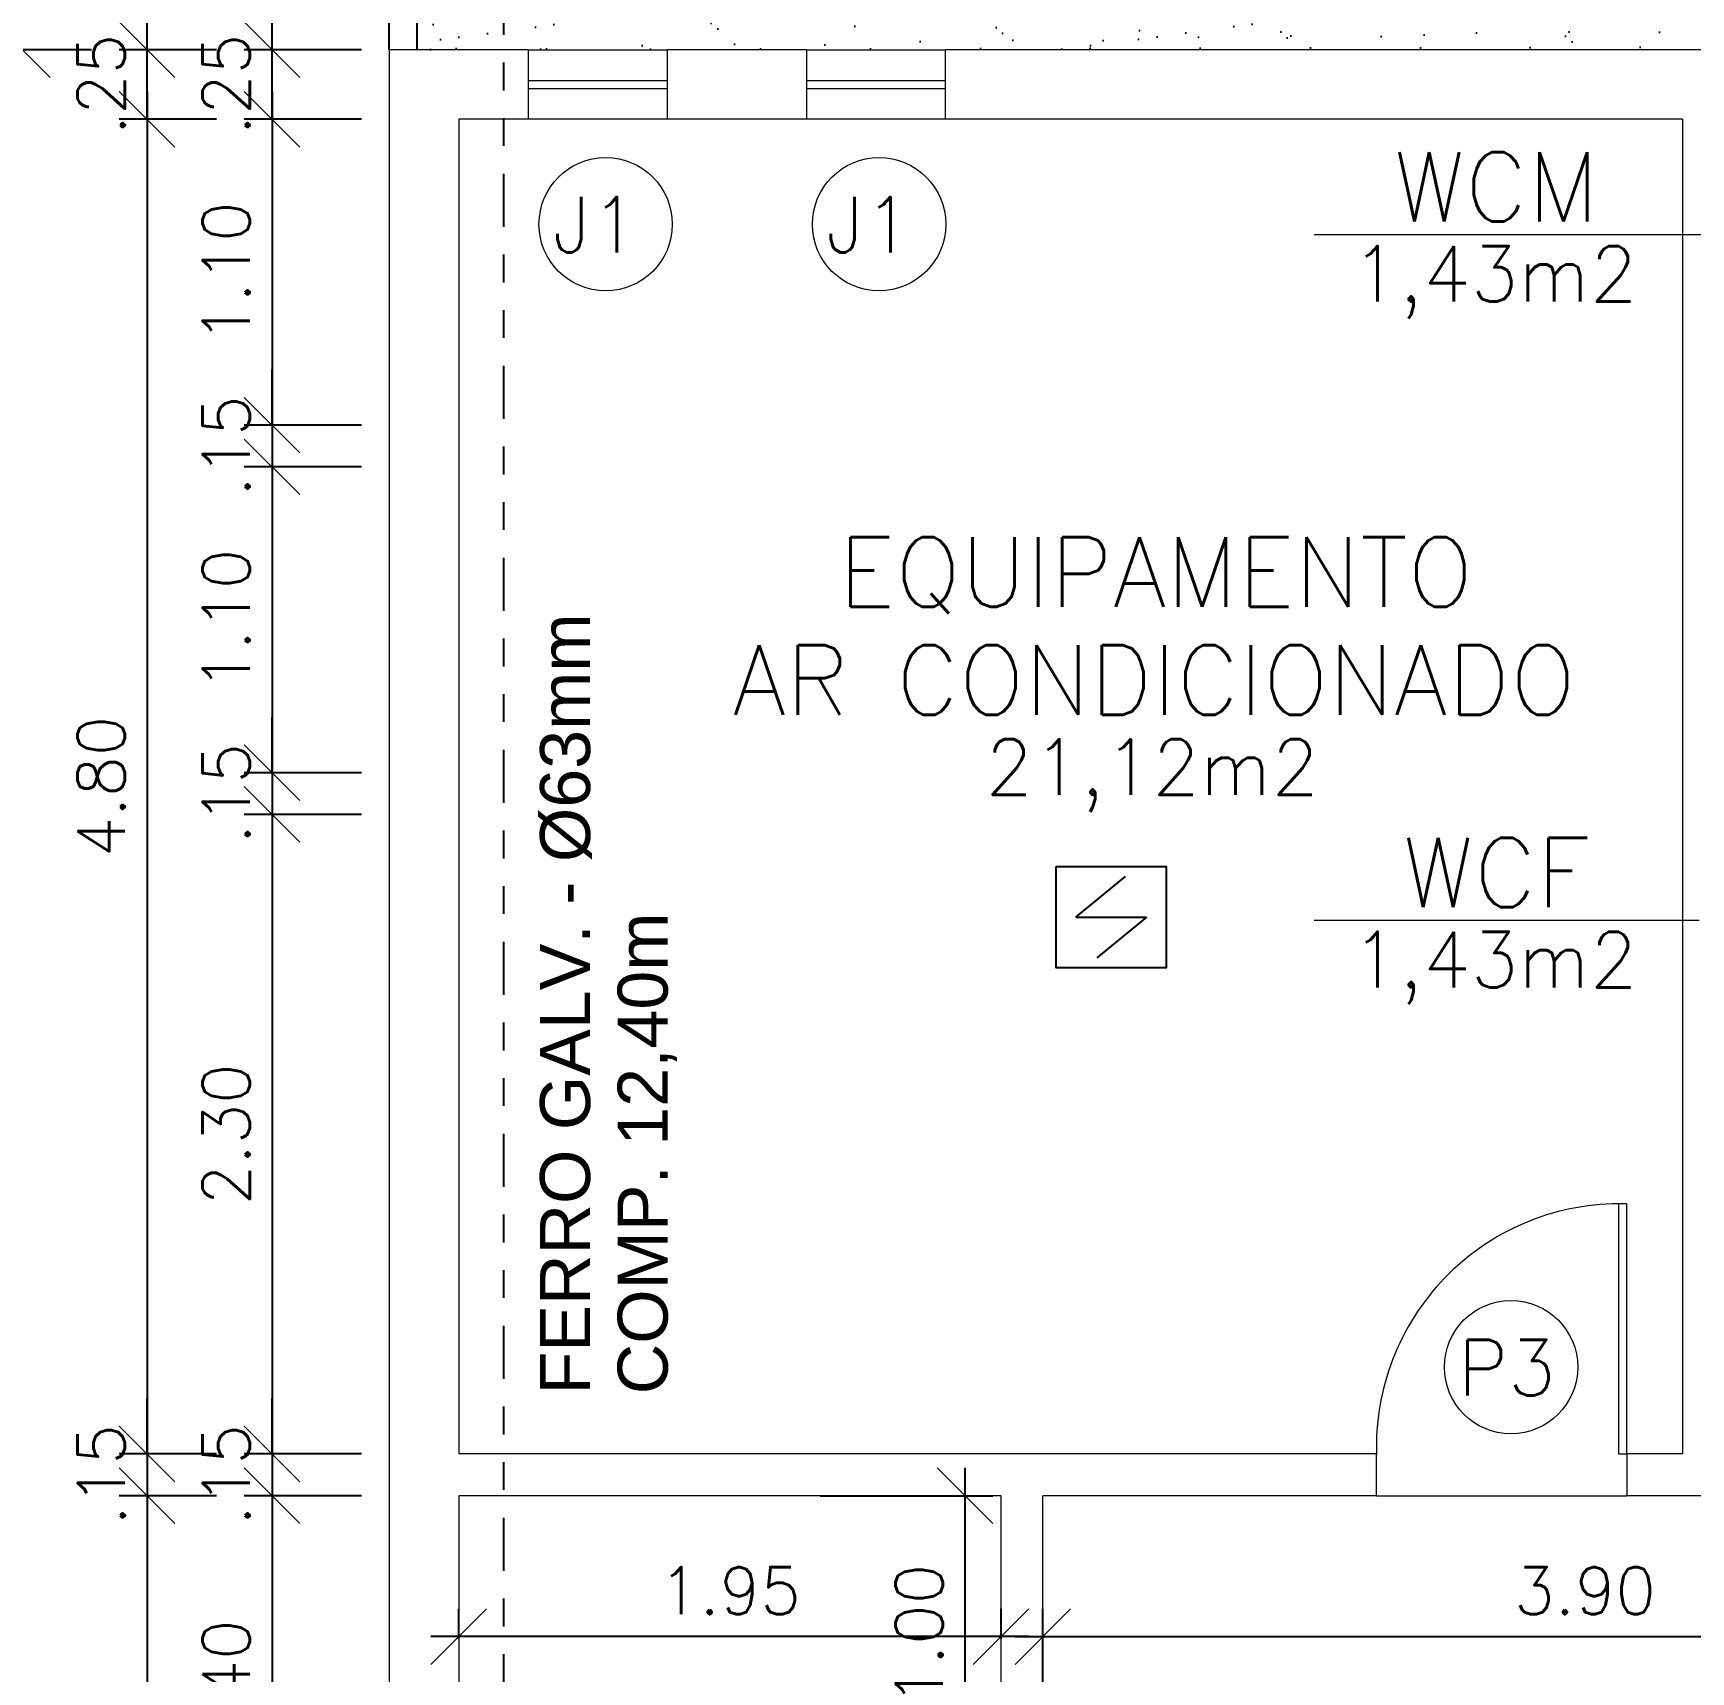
# Model space of a CAD drawing. Header units: millimetres. Extents: x 521 to 1055, y 261 to 520.
# Drawn here: x 530.49 to 536.45, y 498.88 to 504.78 of the extents above; entities that cross this region are included whole.
import ezdxf
from ezdxf.enums import TextEntityAlignment as Align

# ---------------------------------------------------------------- set-up
doc = ezdxf.new("R2010")
doc.units = ezdxf.units.MM
doc.linetypes.add('CONTINU', pattern=[0])
doc.linetypes.add('DIVIDE2', pattern=[15.875, 6.35, -3.175, 0, -3.175, 0, -3.175])
doc.layers.add('0.1', color=8, linetype='Continuous', lineweight=13)
doc.layers.add('ppci', color=8, linetype='Continuous')
doc.styles.add('ROMANS', font='romans')
doc.styles.get("Standard").update_dxf_attribs({"font": 'romans.shx'})
doc.styles.add('STYLE1', font='sanss___.ttf')
doc.dimstyles.new('Fares Eng - 50', dxfattribs={"dimscale": 2, "dimtxt": 0.085, "dimasz": 0.1, "dimexe": 0.05, "dimexo": 0.05, "dimgap": 0.04, "dimtad": 1, "dimzin": 4, "dimdsep": 46, "dimtxsty": 'ROMANS', "dimblk1": 'OBLIQUE', "dimblk2": 'OBLIQUE', "dimsah": 1, "dimcen": 0.05, "dimdle": 0.05, "dimclrd": 8, "dimclre": 8, "dimclrt": 8, "dimaunit": 1, "dimadec": 0, "dimazin": 0, "dimtfac": 1, "dimtix": 1, "dimtmove": 2, "dimatfit": 0, "dimldrblk": 'OPEN90', "dimfxl": 1, "dimtolj": 1, "dimtzin": 0, "dimarcsym": 0})

# ---------------------------------------------------------------- blocks, each defined once
blk = doc.blocks.new('ÁREA')
for p in [(0.00005, 0.003762), (0, 0)]:
    blk.add_attdef('COMPARTIMENTO', text='', height=0.0025).set_placement(p, align=Align.CENTER)
at = {"color": 1}
for p in [(-0.00005, -0.003762), (-0.000099, -0.007523)]:
    blk.add_attdef('ÁREA', text='', height=0.002, dxfattribs=at).set_placement(p, align=Align.CENTER)
blk = doc.blocks.new('_OBLIQUE')
at = {"color": 0, "linetype": 'ByBlock'}
blk.add_line((-0.5, -0.5), (0.5, 0.5), dxfattribs=at)
blk = doc.blocks.new('*D2543')
at = {"layer": '0.1', "color": 8, "linetype": 'CONTINU', "lineweight": -2, "transparency": 16777216}
for p, q in [((532.0233, 499.0025), (532.0233, 499.1104)), ((533.9733, 499.0025), (533.9733, 499.1104)), ((534.0733, 499.0104), (531.9233, 499.0104))]:
    blk.add_line(p, q, dxfattribs=at)
at = {"layer": 'DEFPOINTS', "color": 0, "linetype": 'CONTINU', "lineweight": -2, "transparency": 16777216}
for p in [(532.0233, 499.0104), (532.0233, 498.9025), (533.9733, 498.9025)]:
    blk.add_point(p, dxfattribs=at)
at = {"layer": '0.1', "color": 8, "linetype": 'CONTINU', "lineweight": -2, "transparency": 16777216, "xscale": 0.2, "yscale": 0.2, "zscale": 0.2, "rotation": 180}
blk.add_blockref('_OBLIQUE', (532.0233, 499.0104), dxfattribs=at)
at = {"layer": '0.1', "color": 8, "linetype": 'CONTINU', "lineweight": -2, "transparency": 16777216, "xscale": 0.2, "yscale": 0.2, "zscale": 0.2}
blk.add_blockref('_OBLIQUE', (533.9733, 499.0104), dxfattribs=at)
at = {"layer": '0.1', "color": 8, "linetype": 'CONTINU', "transparency": 16777216, "insert": (532.9983, 499.1754), "char_height": 0.17, "attachment_point": 5, "style": 'ROMANS'}
blk.add_mtext('\\A1;1.95', dxfattribs=at)
blk = doc.blocks.new('_Open90')
at = {"color": 0, "linetype": 'ByBlock', "lineweight": -2}
for p, q in [((-0.5, 0.5), (0, 0)), ((0, 0), (-1, 0)), ((0, 0), (-0.5, -0.5))]:
    blk.add_line(p, q, dxfattribs=at)
blk = doc.blocks.new('*D2544')
at = {"layer": '0.1', "color": 8, "linetype": 'CONTINU', "lineweight": -2, "transparency": 16777216}
for p, q in [((534.1233, 498.3775), (534.1233, 499.1104)), ((538.0233, 498.3775), (538.0233, 499.1104)), ((534.0233, 499.0104), (538.1233, 499.0104))]:
    blk.add_line(p, q, dxfattribs=at)
at = {"layer": 'DEFPOINTS', "color": 0, "linetype": 'CONTINU', "lineweight": -2, "transparency": 16777216}
for p in [(538.0233, 499.0104), (534.1233, 498.2775), (538.0233, 498.2775)]:
    blk.add_point(p, dxfattribs=at)
at = {"layer": '0.1', "color": 8, "linetype": 'CONTINU', "lineweight": -2, "transparency": 16777216, "xscale": 0.2, "yscale": 0.2, "zscale": 0.2, "rotation": 180}
blk.add_blockref('_OBLIQUE', (534.1233, 499.0104), dxfattribs=at)
at = {"layer": '0.1', "color": 8, "linetype": 'CONTINU', "lineweight": -2, "transparency": 16777216, "xscale": 0.2, "yscale": 0.2, "zscale": 0.2}
blk.add_blockref('_OBLIQUE', (538.0233, 499.0104), dxfattribs=at)
at = {"layer": '0.1', "color": 8, "linetype": 'CONTINU', "transparency": 16777216, "insert": (536.0733, 499.1754), "char_height": 0.17, "attachment_point": 5, "style": 'ROMANS'}
blk.add_mtext('\\A1;3.90', dxfattribs=at)
blk = doc.blocks.new('*D2761')
at = {"layer": '0.1', "color": 8, "linetype": 'CONTINU', "lineweight": -2, "transparency": 16777216}
for p, q in [((533.8438, 498.4169), (533.8438, 499.6169)), ((533.3233, 499.5169), (533.9438, 499.5169)), ((533.3233, 498.5169), (533.9438, 498.5169))]:
    blk.add_line(p, q, dxfattribs=at)
at = {"layer": 'DEFPOINTS', "color": 0, "linetype": 'CONTINU', "lineweight": -2, "transparency": 16777216}
for p in [(533.2233, 499.5169), (533.8438, 499.5169), (533.2233, 498.5169)]:
    blk.add_point(p, dxfattribs=at)
at = {"layer": '0.1', "color": 8, "linetype": 'CONTINU', "lineweight": -2, "transparency": 16777216, "xscale": 0.2, "yscale": 0.2, "zscale": 0.2}
for p, rotation in [((533.8438, 499.5169), 90), ((533.8438, 498.5169), 270)]:
    blk.add_blockref('_OBLIQUE', p, dxfattribs=dict(at, rotation=rotation))
at = {"layer": '0.1', "color": 8, "linetype": 'CONTINU', "transparency": 16777216, "insert": (533.6788, 499.0169), "char_height": 0.17, "attachment_point": 5, "rotation": 90, "style": 'ROMANS'}
blk.add_mtext('\\A1;1.00', dxfattribs=at)
blk = doc.blocks.new('*D2841')
at = {"layer": '0.1', "color": 8, "linetype": 'CONTINU', "lineweight": -2, "transparency": 16777216}
for p, q in [((531.3519, 504.7169), (531.3519, 504.9169)), ((531.6733, 504.7169), (531.2519, 504.7169)), ((531.3519, 504.4669), (531.3519, 504.7169)), ((531.6733, 504.4669), (531.2519, 504.4669)), ((531.3519, 504.4669), (531.3519, 504.2669))]:
    blk.add_line(p, q, dxfattribs=at)
at = {"layer": 'DEFPOINTS', "color": 0, "linetype": 'CONTINU', "lineweight": -2, "transparency": 16777216}
for p in [(531.3519, 504.7169), (531.7733, 504.7169), (531.7733, 504.4669)]:
    blk.add_point(p, dxfattribs=at)
at = {"layer": '0.1', "color": 8, "linetype": 'CONTINU', "lineweight": -2, "transparency": 16777216, "xscale": 0.2, "yscale": 0.2, "zscale": 0.2}
for p, rotation in [((531.3519, 504.7169), 270), ((531.3519, 504.4669), 90)]:
    blk.add_blockref('_OBLIQUE', p, dxfattribs=dict(at, rotation=rotation))
at = {"layer": '0.1', "color": 8, "linetype": 'CONTINU', "transparency": 16777216, "insert": (531.1869, 504.5919), "char_height": 0.17, "attachment_point": 5, "rotation": 90, "style": 'ROMANS'}
blk.add_mtext('\\A1;.25', dxfattribs=at)
blk = doc.blocks.new('*D2562')
at = {"layer": '0.1', "color": 8, "linetype": 'CONTINU', "lineweight": -2, "transparency": 16777216}
for p, q in [((531.3519, 504.5669), (531.3519, 503.2669)), ((531.6733, 504.4669), (531.2519, 504.4669)), ((531.6733, 503.3669), (531.2519, 503.3669))]:
    blk.add_line(p, q, dxfattribs=at)
at = {"layer": 'DEFPOINTS', "color": 0, "linetype": 'CONTINU', "lineweight": -2, "transparency": 16777216}
for p in [(531.7733, 504.4669), (531.3519, 503.3669), (531.7733, 503.3669)]:
    blk.add_point(p, dxfattribs=at)
at = {"layer": '0.1', "color": 8, "linetype": 'CONTINU', "lineweight": -2, "transparency": 16777216, "xscale": 0.2, "yscale": 0.2, "zscale": 0.2}
for p, rotation in [((531.3519, 504.4669), 90), ((531.3519, 503.3669), 270)]:
    blk.add_blockref('_OBLIQUE', p, dxfattribs=dict(at, rotation=rotation))
at = {"layer": '0.1', "color": 8, "linetype": 'CONTINU', "transparency": 16777216, "insert": (531.1869, 503.9169), "char_height": 0.17, "attachment_point": 5, "rotation": 90, "style": 'ROMANS'}
blk.add_mtext('\\A1;1.10', dxfattribs=at)
blk = doc.blocks.new('*D2563')
at = {"layer": '0.1', "color": 8, "linetype": 'CONTINU', "lineweight": -2, "transparency": 16777216}
for p, q in [((531.3519, 503.3669), (531.3519, 503.5669)), ((531.6733, 503.3669), (531.2519, 503.3669)), ((531.3519, 503.3669), (531.3519, 503.2169)), ((531.6733, 503.2169), (531.2519, 503.2169)), ((531.3519, 503.2169), (531.3519, 503.0169))]:
    blk.add_line(p, q, dxfattribs=at)
at = {"layer": 'DEFPOINTS', "color": 0, "linetype": 'CONTINU', "lineweight": -2, "transparency": 16777216}
for p in [(531.7733, 503.3669), (531.3519, 503.2169), (531.7733, 503.2169)]:
    blk.add_point(p, dxfattribs=at)
at = {"layer": '0.1', "color": 8, "linetype": 'CONTINU', "lineweight": -2, "transparency": 16777216, "xscale": 0.2, "yscale": 0.2, "zscale": 0.2}
for p, rotation in [((531.3519, 503.3669), 270), ((531.3519, 503.2169), 90)]:
    blk.add_blockref('_OBLIQUE', p, dxfattribs=dict(at, rotation=rotation))
at = {"layer": '0.1', "color": 8, "linetype": 'CONTINU', "transparency": 16777216, "insert": (531.1869, 503.2919), "char_height": 0.17, "attachment_point": 5, "rotation": 90, "style": 'ROMANS'}
blk.add_mtext('\\A1;.15', dxfattribs=at)
blk = doc.blocks.new('*D2564')
at = {"layer": '0.1', "color": 8, "linetype": 'CONTINU', "lineweight": -2, "transparency": 16777216}
for p, q in [((531.3519, 503.3169), (531.3519, 502.0169)), ((531.6733, 503.2169), (531.2519, 503.2169)), ((531.6733, 502.1169), (531.2519, 502.1169))]:
    blk.add_line(p, q, dxfattribs=at)
at = {"layer": 'DEFPOINTS', "color": 0, "linetype": 'CONTINU', "lineweight": -2, "transparency": 16777216}
for p in [(531.7733, 503.2169), (531.3519, 502.1169), (531.7733, 502.1169)]:
    blk.add_point(p, dxfattribs=at)
at = {"layer": '0.1', "color": 8, "linetype": 'CONTINU', "lineweight": -2, "transparency": 16777216, "xscale": 0.2, "yscale": 0.2, "zscale": 0.2}
for p, rotation in [((531.3519, 503.2169), 90), ((531.3519, 502.1169), 270)]:
    blk.add_blockref('_OBLIQUE', p, dxfattribs=dict(at, rotation=rotation))
at = {"layer": '0.1', "color": 8, "linetype": 'CONTINU', "transparency": 16777216, "insert": (531.1869, 502.6669), "char_height": 0.17, "attachment_point": 5, "rotation": 90, "style": 'ROMANS'}
blk.add_mtext('\\A1;1.10', dxfattribs=at)
blk = doc.blocks.new('*D2565')
at = {"layer": '0.1', "color": 8, "linetype": 'CONTINU', "lineweight": -2, "transparency": 16777216}
for p, q in [((531.3519, 502.1169), (531.3519, 502.3169)), ((531.6733, 502.1169), (531.2519, 502.1169)), ((531.3519, 502.1169), (531.3519, 501.9669)), ((531.6733, 501.9669), (531.2519, 501.9669)), ((531.3519, 501.9669), (531.3519, 501.7669))]:
    blk.add_line(p, q, dxfattribs=at)
at = {"layer": 'DEFPOINTS', "color": 0, "linetype": 'CONTINU', "lineweight": -2, "transparency": 16777216}
for p in [(531.7733, 502.1169), (531.3519, 501.9669), (531.7733, 501.9669)]:
    blk.add_point(p, dxfattribs=at)
at = {"layer": '0.1', "color": 8, "linetype": 'CONTINU', "lineweight": -2, "transparency": 16777216, "xscale": 0.2, "yscale": 0.2, "zscale": 0.2}
for p, rotation in [((531.3519, 502.1169), 270), ((531.3519, 501.9669), 90)]:
    blk.add_blockref('_OBLIQUE', p, dxfattribs=dict(at, rotation=rotation))
at = {"layer": '0.1', "color": 8, "linetype": 'CONTINU', "transparency": 16777216, "insert": (531.1869, 502.0419), "char_height": 0.17, "attachment_point": 5, "rotation": 90, "style": 'ROMANS'}
blk.add_mtext('\\A1;.15', dxfattribs=at)
blk = doc.blocks.new('*D2566')
at = {"layer": '0.1', "color": 8, "linetype": 'CONTINU', "lineweight": -2, "transparency": 16777216}
for p, q in [((531.3519, 502.0669), (531.3519, 499.5669)), ((531.6733, 501.9669), (531.2519, 501.9669)), ((531.6733, 499.6669), (531.2519, 499.6669))]:
    blk.add_line(p, q, dxfattribs=at)
at = {"layer": 'DEFPOINTS', "color": 0, "linetype": 'CONTINU', "lineweight": -2, "transparency": 16777216}
for p in [(531.7733, 501.9669), (531.3519, 499.6669), (531.7733, 499.6669)]:
    blk.add_point(p, dxfattribs=at)
at = {"layer": '0.1', "color": 8, "linetype": 'CONTINU', "lineweight": -2, "transparency": 16777216, "xscale": 0.2, "yscale": 0.2, "zscale": 0.2}
for p, rotation in [((531.3519, 501.9669), 90), ((531.3519, 499.6669), 270)]:
    blk.add_blockref('_OBLIQUE', p, dxfattribs=dict(at, rotation=rotation))
at = {"layer": '0.1', "color": 8, "linetype": 'CONTINU', "transparency": 16777216, "insert": (531.1869, 500.8169), "char_height": 0.17, "attachment_point": 5, "rotation": 90, "style": 'ROMANS'}
blk.add_mtext('\\A1;2.30', dxfattribs=at)
blk = doc.blocks.new('*D2567')
at = {"layer": '0.1', "color": 8, "linetype": 'CONTINU', "lineweight": -2, "transparency": 16777216}
for p, q in [((531.3519, 499.6669), (531.3519, 499.8669)), ((531.6733, 499.6669), (531.2519, 499.6669)), ((531.3519, 499.6669), (531.3519, 499.5169)), ((531.6733, 499.5169), (531.2519, 499.5169)), ((531.3519, 499.5169), (531.3519, 499.3169))]:
    blk.add_line(p, q, dxfattribs=at)
at = {"layer": 'DEFPOINTS', "color": 0, "linetype": 'CONTINU', "lineweight": -2, "transparency": 16777216}
for p in [(531.7733, 499.6669), (531.3519, 499.5169), (531.7733, 499.5169)]:
    blk.add_point(p, dxfattribs=at)
at = {"layer": '0.1', "color": 8, "linetype": 'CONTINU', "lineweight": -2, "transparency": 16777216, "xscale": 0.2, "yscale": 0.2, "zscale": 0.2}
for p, rotation in [((531.3519, 499.6669), 270), ((531.3519, 499.5169), 90)]:
    blk.add_blockref('_OBLIQUE', p, dxfattribs=dict(at, rotation=rotation))
at = {"layer": '0.1', "color": 8, "linetype": 'CONTINU', "transparency": 16777216, "insert": (531.1869, 499.5919), "char_height": 0.17, "attachment_point": 5, "rotation": 90, "style": 'ROMANS'}
blk.add_mtext('\\A1;.15', dxfattribs=at)
blk = doc.blocks.new('*D2568')
at = {"layer": '0.1', "color": 8, "linetype": 'CONTINU', "lineweight": -2, "transparency": 16777216}
for p, q in [((531.3519, 499.6169), (531.3519, 498.0169)), ((531.6733, 499.5169), (531.2519, 499.5169)), ((531.6733, 498.1169), (531.2519, 498.1169))]:
    blk.add_line(p, q, dxfattribs=at)
at = {"layer": 'DEFPOINTS', "color": 0, "linetype": 'CONTINU', "lineweight": -2, "transparency": 16777216}
for p in [(531.7733, 499.5169), (531.3519, 498.1169), (531.7733, 498.1169)]:
    blk.add_point(p, dxfattribs=at)
at = {"layer": '0.1', "color": 8, "linetype": 'CONTINU', "lineweight": -2, "transparency": 16777216, "xscale": 0.2, "yscale": 0.2, "zscale": 0.2}
for p, rotation in [((531.3519, 499.5169), 90), ((531.3519, 498.1169), 270)]:
    blk.add_blockref('_OBLIQUE', p, dxfattribs=dict(at, rotation=rotation))
at = {"layer": '0.1', "color": 8, "linetype": 'CONTINU', "transparency": 16777216, "insert": (531.1869, 498.8169), "char_height": 0.17, "attachment_point": 5, "rotation": 90, "style": 'ROMANS'}
blk.add_mtext('\\A1;1.40', dxfattribs=at)
blk = doc.blocks.new('*D2574')
at = {"layer": '0.1', "color": 8, "linetype": 'CONTINU', "lineweight": -2, "transparency": 16777216}
for p, q in [((530.9027, 504.7169), (530.9027, 504.9169)), ((531.1519, 504.7169), (530.8027, 504.7169)), ((530.9027, 504.4669), (530.9027, 504.7169)), ((531.1519, 504.4669), (530.8027, 504.4669)), ((530.9027, 504.4669), (530.9027, 504.2669))]:
    blk.add_line(p, q, dxfattribs=at)
at = {"layer": 'DEFPOINTS', "color": 0, "linetype": 'CONTINU', "lineweight": -2, "transparency": 16777216}
for p in [(530.9027, 504.7169), (531.2519, 504.7169), (531.2519, 504.4669)]:
    blk.add_point(p, dxfattribs=at)
at = {"layer": '0.1', "color": 8, "linetype": 'CONTINU', "lineweight": -2, "transparency": 16777216, "xscale": 0.2, "yscale": 0.2, "zscale": 0.2}
for p, rotation in [((530.9027, 504.7169), 270), ((530.9027, 504.4669), 90)]:
    blk.add_blockref('_OBLIQUE', p, dxfattribs=dict(at, rotation=rotation))
at = {"layer": '0.1', "color": 8, "linetype": 'CONTINU', "transparency": 16777216, "insert": (530.7377, 504.5919), "char_height": 0.17, "attachment_point": 5, "rotation": 90, "style": 'ROMANS'}
blk.add_mtext('\\A1;.25', dxfattribs=at)
blk = doc.blocks.new('*D2575')
at = {"layer": '0.1', "color": 8, "linetype": 'CONTINU', "lineweight": -2, "transparency": 16777216}
for p, q in [((530.9027, 504.5669), (530.9027, 499.5669)), ((531.1519, 504.4669), (530.8027, 504.4669)), ((531.1519, 499.6669), (530.8027, 499.6669))]:
    blk.add_line(p, q, dxfattribs=at)
at = {"layer": 'DEFPOINTS', "color": 0, "linetype": 'CONTINU', "lineweight": -2, "transparency": 16777216}
for p in [(531.2519, 504.4669), (530.9027, 499.6669), (531.2519, 499.6669)]:
    blk.add_point(p, dxfattribs=at)
at = {"layer": '0.1', "color": 8, "linetype": 'CONTINU', "lineweight": -2, "transparency": 16777216, "xscale": 0.2, "yscale": 0.2, "zscale": 0.2}
for p, rotation in [((530.9027, 504.4669), 90), ((530.9027, 499.6669), 270)]:
    blk.add_blockref('_OBLIQUE', p, dxfattribs=dict(at, rotation=rotation))
at = {"layer": '0.1', "color": 8, "linetype": 'CONTINU', "transparency": 16777216, "insert": (530.7377, 502.0669), "char_height": 0.17, "attachment_point": 5, "rotation": 90, "style": 'ROMANS'}
blk.add_mtext('\\A1;4.80', dxfattribs=at)
blk = doc.blocks.new('*D2576')
at = {"layer": '0.1', "color": 8, "linetype": 'CONTINU', "lineweight": -2, "transparency": 16777216}
for p, q in [((530.9027, 499.6669), (530.9027, 499.8669)), ((531.1519, 499.6669), (530.8027, 499.6669)), ((530.9027, 499.6669), (530.9027, 499.5169)), ((531.1519, 499.5169), (530.8027, 499.5169)), ((530.9027, 499.5169), (530.9027, 499.3169))]:
    blk.add_line(p, q, dxfattribs=at)
at = {"layer": 'DEFPOINTS', "color": 0, "linetype": 'CONTINU', "lineweight": -2, "transparency": 16777216}
for p in [(531.2519, 499.6669), (530.9027, 499.5169), (531.2519, 499.5169)]:
    blk.add_point(p, dxfattribs=at)
at = {"layer": '0.1', "color": 8, "linetype": 'CONTINU', "lineweight": -2, "transparency": 16777216, "xscale": 0.2, "yscale": 0.2, "zscale": 0.2}
for p, rotation in [((530.9027, 499.6669), 270), ((530.9027, 499.5169), 90)]:
    blk.add_blockref('_OBLIQUE', p, dxfattribs=dict(at, rotation=rotation))
at = {"layer": '0.1', "color": 8, "linetype": 'CONTINU', "transparency": 16777216, "insert": (530.7377, 499.5919), "char_height": 0.17, "attachment_point": 5, "rotation": 90, "style": 'ROMANS'}
blk.add_mtext('\\A1;.15', dxfattribs=at)
blk = doc.blocks.new('*D2577')
at = {"layer": '0.1', "color": 8, "linetype": 'CONTINU', "lineweight": -2, "transparency": 16777216}
for p, q in [((530.9027, 499.6169), (530.9027, 489.8669)), ((531.1519, 499.5169), (530.8027, 499.5169)), ((531.1519, 489.9669), (530.8027, 489.9669))]:
    blk.add_line(p, q, dxfattribs=at)
at = {"layer": 'DEFPOINTS', "color": 0, "linetype": 'CONTINU', "lineweight": -2, "transparency": 16777216}
for p in [(531.2519, 499.5169), (530.9027, 489.9669), (531.2519, 489.9669)]:
    blk.add_point(p, dxfattribs=at)
at = {"layer": '0.1', "color": 8, "linetype": 'CONTINU', "lineweight": -2, "transparency": 16777216, "xscale": 0.2, "yscale": 0.2, "zscale": 0.2}
for p, rotation in [((530.9027, 499.5169), 90), ((530.9027, 489.9669), 270)]:
    blk.add_blockref('_OBLIQUE', p, dxfattribs=dict(at, rotation=rotation))
at = {"layer": '0.1', "color": 8, "linetype": 'CONTINU', "transparency": 16777216, "insert": (530.7377, 494.7419), "char_height": 0.17, "attachment_point": 5, "rotation": 90, "style": 'ROMANS'}
blk.add_mtext('\\A1;9.55', dxfattribs=at)
blk = doc.blocks.new('*D2580')
at = {"layer": '0.1', "color": 8, "linetype": 'CONTINU', "lineweight": -2, "transparency": 16777216}
for p, q in [((530.4535, 486.6169), (530.4535, 504.8169)), ((530.7027, 504.7169), (530.3535, 504.7169)), ((530.7027, 486.7169), (530.3535, 486.7169))]:
    blk.add_line(p, q, dxfattribs=at)
at = {"layer": 'DEFPOINTS', "color": 0, "linetype": 'CONTINU', "lineweight": -2, "transparency": 16777216}
for p in [(530.4535, 504.7169), (530.8027, 504.7169), (530.8027, 486.7169)]:
    blk.add_point(p, dxfattribs=at)
at = {"layer": '0.1', "color": 8, "linetype": 'CONTINU', "lineweight": -2, "transparency": 16777216, "xscale": 0.2, "yscale": 0.2, "zscale": 0.2}
for p, rotation in [((530.4535, 504.7169), 90), ((530.4535, 486.7169), 270)]:
    blk.add_blockref('_OBLIQUE', p, dxfattribs=dict(at, rotation=rotation))
at = {"layer": '0.1', "color": 8, "linetype": 'CONTINU', "transparency": 16777216, "insert": (530.2885, 495.7169), "char_height": 0.17, "attachment_point": 5, "rotation": 90, "style": 'ROMANS'}
blk.add_mtext('\\A1;18.00', dxfattribs=at)
blk = doc.blocks.new('*D3064')
at = {"layer": '0.1', "color": 8, "linetype": 'CONTINU', "lineweight": -2, "transparency": 16777216}
for p, q in [((531.3519, 504.6169), (531.3519, 508.0275)), ((531.6733, 507.9275), (531.2519, 507.9275)), ((531.6733, 504.7169), (531.2519, 504.7169))]:
    blk.add_line(p, q, dxfattribs=at)
at = {"layer": 'DEFPOINTS', "color": 0, "linetype": 'CONTINU', "lineweight": -2, "transparency": 16777216}
for p in [(531.3519, 507.9275), (531.7733, 507.9275), (531.7733, 504.7169)]:
    blk.add_point(p, dxfattribs=at)
at = {"layer": '0.1', "color": 8, "linetype": 'CONTINU', "lineweight": -2, "transparency": 16777216, "xscale": 0.2, "yscale": 0.2, "zscale": 0.2}
for p, rotation in [((531.3519, 507.9275), 90), ((531.3519, 504.7169), 270)]:
    blk.add_blockref('_OBLIQUE', p, dxfattribs=dict(at, rotation=rotation))
at = {"layer": '0.1', "color": 8, "linetype": 'CONTINU', "lineweight": -2, "transparency": 16777216, "insert": (531.111, 506.1815), "char_height": 0.17, "attachment_point": 5, "rotation": 90, "style": 'ROMANS'}
blk.add_mtext('\\A1;3.21', dxfattribs=at)

msp = doc.modelspace()

# ---------------------------------------------------------------- hatches: boundary and pattern name
at = {"layer": '0.1', "linetype": 'CONTINU', "lineweight": -2}
h = msp.add_hatch(dxfattribs=at)
h.set_pattern_fill('AR-SAND,_O', color=8, scale=0.005, double=1)
h.set_pattern_definition([(37.5, (531.68172, 504.71692), (-0.008, 0.2447066), [0, -0.19304, 0, -0.2159, 0, -0.206375]), (7.5, (531.68172, 504.71692), (0.224762, 0.358413), [0, -0.10414, 0, -0.17399, 0, -0.066675]), (327.5, (531.52551, 504.71692), (0.395496, 0.0007186), [0, -0.0635, 0, -0.2286, 0, -0.29845]), (317.5, (531.5255, 504.71692), (0.381778, 0.111465), [0, -0.03175, 0, -0.14986, 0, -0.17145])])
h.paths.add_polyline_path([(537.54528, 509.86996), (533.7395, 509.83209), (531.87327, 507.8873), (531.87327, 505.43242), (537.43488, 505.43242)])
h.paths.add_polyline_path([(537.42873, 505.18499), (537.43488, 505.43242), (532.18579, 505.43242), (532.18579, 504.71692), (532.27327, 504.71692), (532.77327, 504.71692), (533.27327, 504.71692), (533.77327, 504.71692), (536.57327, 504.71692), (537.41708, 504.71692), (537.42503, 505.03635, -0.8428363), (536.95948, 505.11634, -0.8643332)])
h.paths.add_polyline_path([(532.18579, 505.43242), (531.87327, 505.43242), (531.87327, 504.71692), (532.18579, 504.71692)])
h.paths.add_polyline_path([(531.68172, 505.98909), (532.11482, 505.98909), (532.11482, 506.24409), (531.68172, 506.24409)], flags=9)
h.paths.add_polyline_path([(533.92172, 505.98909), (534.52482, 505.98909), (534.52482, 506.24409), (533.92172, 506.24409)], flags=24)
h.paths.add_polyline_path([(536.28172, 505.98909), (536.71482, 505.98909), (536.71482, 506.24409), (536.28172, 506.24409)], flags=24)
h.paths.add_polyline_path([(536.93386, 505.98909), (537.51267, 505.98909), (537.51267, 506.24409), (536.93386, 506.24409)], flags=24)
h.paths.add_polyline_path([(534.60077, 506.65386), (535.19577, 506.65386), (535.19577, 506.90886), (534.60077, 506.90886)], flags=24)

# ---------------------------------------------------------------- linework, layer by layer
at = {"layer": '0.1', "color": 8, "linetype": 'CONTINU', "lineweight": -2}
for p, q in [((531.77327, 504.71692), (531.77327, 507.92752)), ((531.87327, 504.71692), (531.87327, 507.8873))]:
    msp.add_line(p, q, dxfattribs=at)
at = {"layer": '0.1', "color": 7}
for p, q in [((531.77327, 504.71692), (531.77327, 489.71692)), ((532.27327, 504.71692), (531.77327, 504.71692)), ((532.27327, 504.71692), (532.27327, 504.46692)), ((532.77327, 504.46692), (532.77327, 504.71692)), ((533.27327, 504.71692), (532.77327, 504.71692)), ((533.27327, 504.71692), (533.27327, 504.46692)), ((533.77327, 504.46692), (533.77327, 504.71692)), ((536.57327, 504.71692), (533.77327, 504.71692)), ((532.02327, 504.46692), (532.02327, 499.66692)), ((532.27327, 504.46692), (532.02327, 504.46692)), ((533.27327, 504.46692), (532.77327, 504.46692)), ((536.42327, 504.46692), (533.77327, 504.46692)), ((536.42327, 504.46692), (536.42327, 499.66692)), ((535.32327, 499.66692), (532.02327, 499.66692)), ((535.32327, 499.51692), (535.32327, 499.66692)), ((536.42327, 499.66692), (536.22327, 499.66692)), ((536.22327, 499.66692), (536.22327, 499.51692)), ((532.02327, 499.51692), (532.02327, 489.96692)), ((533.97327, 499.51692), (532.02327, 499.51692)), ((533.97327, 497.96692), (533.97327, 499.51692)), ((535.32327, 499.51692), (534.12327, 499.51692)), ((534.12327, 498.11692), (534.12327, 499.51692)), ((538.02327, 499.51692), (536.22327, 499.51692))]:
    msp.add_line(p, q, dxfattribs=at)
at = {"layer": '0.1', "color": 8}
for p, q in [((532.27327, 504.71692), (532.77327, 504.71692)), ((533.27327, 504.71692), (533.77327, 504.71692)), ((532.27327, 504.60692), (532.77327, 504.60692)), ((532.77327, 504.57692), (532.27327, 504.57692)), ((533.27327, 504.60692), (533.77327, 504.60692)), ((533.77327, 504.57692), (533.27327, 504.57692)), ((532.77327, 504.46692), (532.27327, 504.46692)), ((533.77327, 504.46692), (533.27327, 504.46692)), ((535.32327, 499.51692), (536.22327, 499.51692))]:
    msp.add_line(p, q, dxfattribs=at)
at = {"layer": '0.1', "color": 8, "linetype": 'CONTINU'}
for p, q in [((535.09944, 504.05226), (536.89114, 504.05226)), ((535.09944, 501.58621), (536.48361, 501.58621))]:
    msp.add_line(p, q, dxfattribs=at)
at = {"layer": '0.1', "color": 8}
msp.add_lwpolyline([(536.19327, 500.56692), (536.19327, 499.66692), (536.22327, 499.66692), (536.22327, 500.56692)], close=True, dxfattribs=at)
for centre in [(532.55135, 504.08941), (533.53453, 504.08941), (535.80693, 499.97935)]:
    msp.add_circle(centre, 0.23964, dxfattribs=at)
msp.add_arc((536.19773, 499.69206), 0.87487, 90.292296, 181.85925, dxfattribs=at)
at = {"layer": 'ppci', "color": 12, "linetype": 'DIVIDE2', "ltscale": 0.03}
msp.add_line((532.18579, 493.03242), (532.18579, 505.43242), dxfattribs=at)
at = {"layer": 'ppci', "color": 10, "linetype": 'Continuous'}
for p, q in [((534.2423, 501.59703), (534.42093, 501.74334)), ((534.2423, 501.59703), (534.49561, 501.59703)), ((534.49561, 501.59703), (534.31698, 501.45072))]:
    msp.add_line(p, q, dxfattribs=at)
msp.add_lwpolyline([(534.17106, 501.77924), (534.56685, 501.77924), (534.56685, 501.41482), (534.17106, 501.41482)], close=True, dxfattribs=at)

# ---------------------------------------------------------------- block references
at = {"layer": '0.1', "color": 8}
ref = msp.add_blockref('ÁREA', (535.75393, 504.09898), dxfattribs=dict(at, xscale=133.3333333333333, yscale=133.3333333333333, zscale=133.3333333333333))
ref.add_attrib('COMPARTIMENTO', 'WCM', dxfattribs={"layer": '0', "color": 3, "height": 0.25}).set_placement((535.75393, 504.09898), align=Align.CENTER)
ref.add_attrib('ÁREA', '1,43m2', dxfattribs={"layer": '0', "color": 1, "height": 0.2}).set_placement((535.7473, 503.81102), align=Align.CENTER)
ref = msp.add_blockref('ÁREA', (534.52336, 502.3255), dxfattribs=dict(at, xscale=133.3333333333333, yscale=133.3333333333333, zscale=133.3333333333333))
ref.add_attrib('COMPARTIMENTO', 'AR CONDICIONADO', dxfattribs={"layer": '0', "color": 3, "height": 0.25}).set_placement((534.52336, 502.3255), align=Align.CENTER)
ref.add_attrib('ÁREA', '21,12m2', dxfattribs={"layer": '0', "color": 1, "height": 0.2}).set_placement((534.51673, 502.03755), align=Align.CENTER)
ref.add_attrib('COMPARTIMENTO', 'EQUIPAMENTO', dxfattribs={"layer": '0', "color": 3, "height": 0.25}).set_placement((534.53, 502.71373), align=Align.CENTER)
ref = msp.add_blockref('ÁREA', (535.75393, 501.63293), dxfattribs=dict(at, xscale=133.3333333333333, yscale=133.3333333333333, zscale=133.3333333333333))
ref.add_attrib('COMPARTIMENTO', 'WCF', dxfattribs={"layer": '0', "color": 3, "height": 0.25}).set_placement((535.75393, 501.63293), align=Align.CENTER)
ref.add_attrib('ÁREA', '1,43m2', dxfattribs={"layer": '0', "color": 1, "height": 0.2}).set_placement((535.7473, 501.34497), align=Align.CENTER)

# ---------------------------------------------------------------- texts
for s, p in [('J1', (532.36074, 503.9879)), ('J1', (533.34393, 503.9879)), ('P3', (535.61632, 499.87784))]:
    msp.add_text(s, height=0.2, dxfattribs=at).set_placement(p)
at = {"layer": 'ppci', "color": 10, "style": 'STYLE1'}
for s, p in [('FERRO GALV. - Ø63mm', (532.49547, 499.88162)), ('COMP. 12,40m', (532.77454, 499.88162))]:
    msp.add_text(s, height=0.18, rotation=90, dxfattribs=at).set_placement(p)

# ---------------------------------------------------------------- dimensions: what is measured, and where the dimension line sits
at = {"layer": '0.1', "color": 8, "linetype": 'CONTINU', "lineweight": -2}
dim = msp.add_linear_dim(base=(531.35194, 507.92752), p1=(531.77327, 504.71692), p2=(531.77327, 507.92752), angle=90, dimstyle='Fares Eng - 50', dxfattribs=at)
dim.commit()
dim.dimension.update_dxf_attribs({"geometry": '*D3064', "text_midpoint": (531.111, 506.18151), "dimtype": 160})
at = {"layer": '0.1', "color": 8, "linetype": 'CONTINU'}
for base, p1, p2, picture, middle in [((530.9027, 504.71692), (531.25194, 504.46692), (531.25194, 504.71692), '*D2574', (530.7377, 504.59192)), ((531.35194, 504.71692), (531.77327, 504.46692), (531.77327, 504.71692), '*D2841', (531.18694, 504.59192)), ((530.45346, 504.71692), (530.8027, 486.71692), (530.8027, 504.71692), '*D2580', (530.28846, 495.71692)), ((530.9027, 499.66692), (531.25194, 504.46692), (531.25194, 499.66692), '*D2575', (530.7377, 502.06692)), ((531.35194, 503.36692), (531.77327, 504.46692), (531.77327, 503.36692), '*D2562', (531.18694, 503.91692)), ((531.35194, 503.21692), (531.77327, 503.36692), (531.77327, 503.21692), '*D2563', (531.18694, 503.29192)), ((531.35194, 502.11692), (531.77327, 503.21692), (531.77327, 502.11692), '*D2564', (531.18694, 502.66692)), ((531.35194, 501.96692), (531.77327, 502.11692), (531.77327, 501.96692), '*D2565', (531.18694, 502.04192)), ((531.35194, 499.66692), (531.77327, 501.96692), (531.77327, 499.66692), '*D2566', (531.18694, 500.81692)), ((530.9027, 499.51692), (531.25194, 499.66692), (531.25194, 499.51692), '*D2576', (530.7377, 499.59192)), ((531.35194, 499.51692), (531.77327, 499.66692), (531.77327, 499.51692), '*D2567', (531.18694, 499.59192)), ((530.9027, 489.96692), (531.25194, 499.51692), (531.25194, 489.96692), '*D2577', (530.7377, 494.74192)), ((531.35194, 498.11692), (531.77327, 499.51692), (531.77327, 498.11692), '*D2568', (531.18694, 498.81692)), ((533.84381, 499.51692), (533.22327, 498.51692), (533.22327, 499.51692), '*D2761', (533.67881, 499.01692))]:
    dim = msp.add_linear_dim(base=base, p1=p1, p2=p2, angle=90, dimstyle='Fares Eng - 50', dxfattribs=at)
    dim.commit()
    dim.dimension.update_dxf_attribs({"geometry": picture, "text_midpoint": middle})
for base, p1, p2, picture, middle in [((532.02327, 499.01042), (533.97327, 498.90255), (532.02327, 498.90255), '*D2543', (532.99827, 499.17542)), ((538.02327, 499.01042), (534.12327, 498.27755), (538.02327, 498.27755), '*D2544', (536.07327, 499.17542))]:
    dim = msp.add_linear_dim(base=base, p1=p1, p2=p2, dimstyle='Fares Eng - 50', dxfattribs=at)
    dim.commit()
    dim.dimension.update_dxf_attribs({"geometry": picture, "text_midpoint": middle})

doc.saveas('drawing.dxf')
